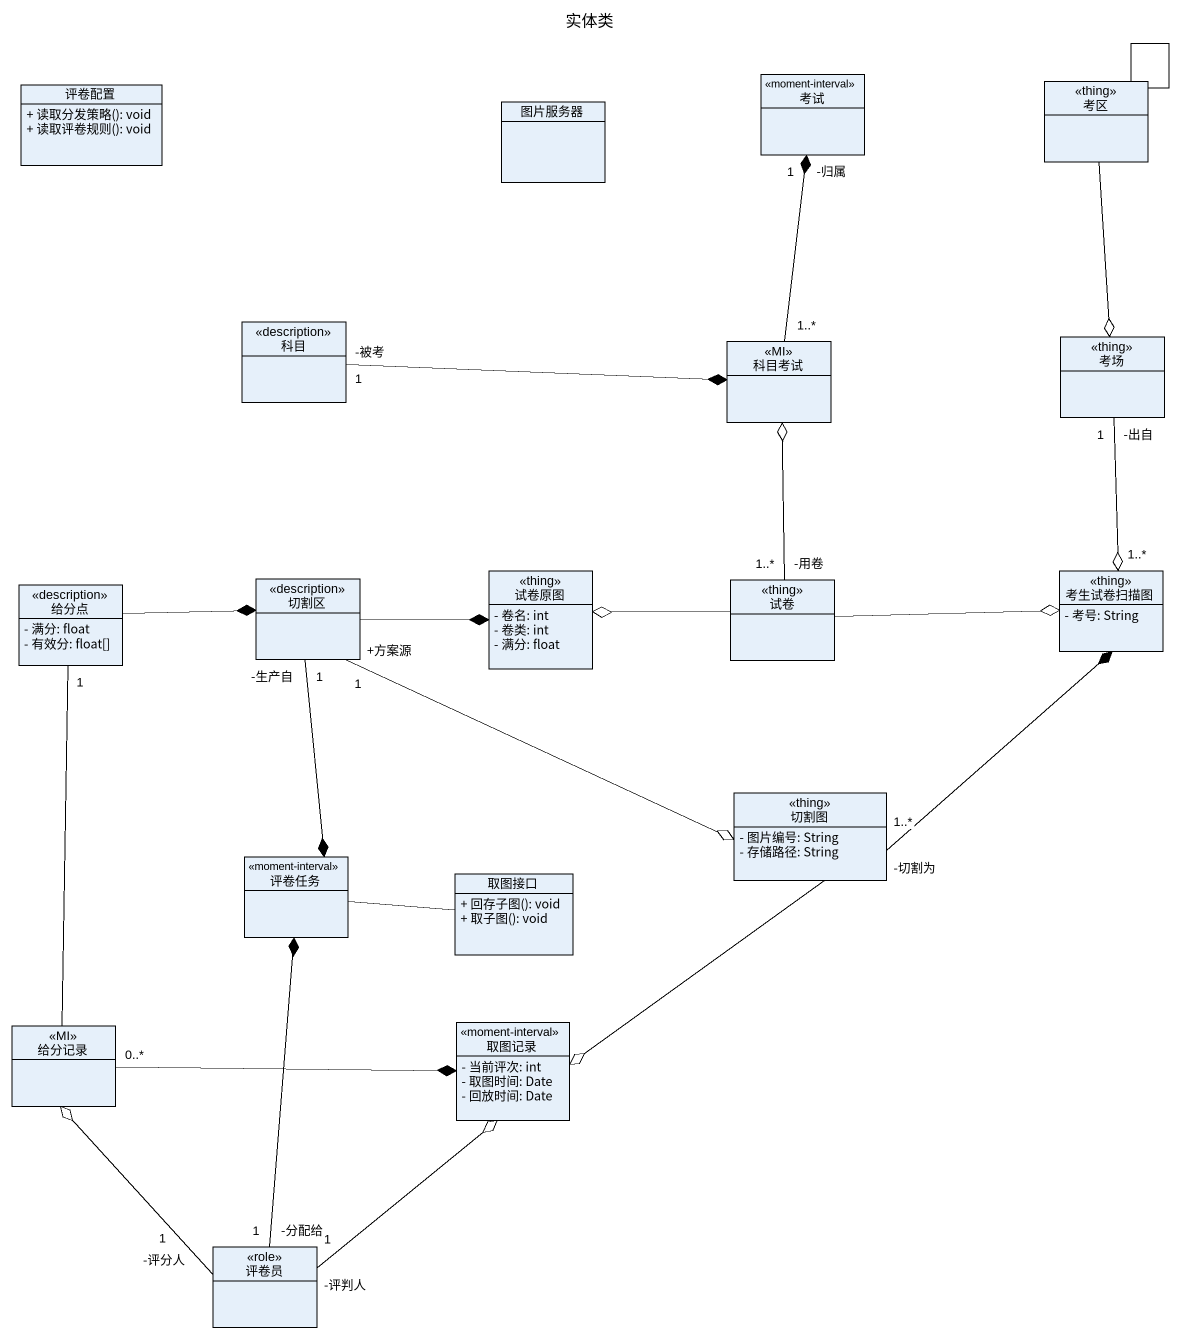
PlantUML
@startuml
title 实体类
hide circle
hide empty members
skinparam classAttributeIconSize 0
class 评卷配置 {
  + 读取分发策略(): void
  + 读取评卷规则(): void
}
class 考试 <<moment-interval>>
class 考区 <<thing>>
class 图片服务器
class 科目 <<description>>
class 科目考试 <<MI>>
class 考场 <<thing>>
class 给分点 <<description>> {
  - 满分: float
  - 有效分: float[]
}
class 切割区 <<description>>
class 试卷原图 <<thing>> {
  - 卷名: int
  - 卷类: int
  - 满分: float
}
class 试卷 <<thing>>
class 考生试卷扫描图 <<thing>> {
  - 考号: String
}
class 切割图 <<thing>> {
  - 图片编号: String
  - 存储路径: String
}
class 评卷任务 <<moment-interval>>
class 取图接口 {
  + 回存子图(): void
  + 取子图(): void
}
class 给分记录 <<MI>>
class 取图记录 <<moment-interval>> {
  - 当前评次: int
  - 取图时间: Date
  - 回放时间: Date
}
class 评卷员 <<role>>
考区 -- 考区
考区 --o 考场
科目 "-被考\n1" -right-* 科目考试
科目考试 "1..*" -up-* "-归属\n1" 考试
考场 "-出自\n1" --o "1..*" 考生试卷扫描图
给分点 -right-* 切割区
给分点 "1" -- 给分记录
切割区 -right-* 试卷原图
切割区 "+方案源\n1" -right-o 切割图
切割区 "-生产自\n1" --* 评卷任务
试卷 "-用卷\n1..*" -up-o 科目考试
试卷 -left-o 试卷原图
试卷 -right-o 考生试卷扫描图
切割图 "-切割为\n1..*" -up-* 考生试卷扫描图
切割图 --o 取图记录
评卷任务 -right- 取图接口
给分记录 "0..*" -right-* 取图记录
评卷员 "-分配给\n1" -up-* 评卷任务
评卷员 "-评分人\n1" -up-o 给分记录
评卷员 "-评判人\n1" -up-o 取图记录
@enduml
